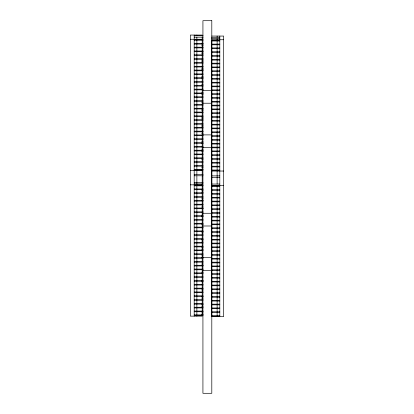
<?xml version="1.0" encoding="UTF-8"?>
<svg xmlns="http://www.w3.org/2000/svg" width="414" height="414" viewBox="0 0 414 414"><rect width="100%" height="100%" fill="white"/><g stroke="black" fill="none" stroke-linecap="round" stroke-linejoin="round"><path stroke-width="0.62" d="M194.197 316.136L194.197 170.061M194.197 170.563L194.197 35.055M196.873 311.747L196.873 316.136M196.873 311.074L196.873 307.933M196.873 307.26L196.873 304.114M196.873 303.441L196.873 292.667M196.873 291.994L196.873 288.853M196.873 288.18L196.873 277.406M196.873 276.733L196.873 273.587M196.873 272.914L196.873 269.773M196.873 269.1L196.873 258.326M196.873 257.653L196.873 254.512M196.873 253.839L196.873 250.693M196.873 250.02L196.873 243.059M196.873 242.387L196.873 239.245M196.873 238.573L196.873 235.431M196.873 234.759L196.873 223.984M196.873 223.312L196.873 220.165M196.873 219.492L196.873 216.351M196.873 215.678L196.873 204.904M196.873 204.231L196.873 201.085M196.873 200.412L196.873 189.638M196.873 188.965L196.873 185.824M196.873 175.774L196.873 185.151M196.873 174.335L196.873 170.061M196.873 169.321L196.873 158.546M196.873 157.874L196.873 154.727M196.873 154.06L196.873 150.913M196.873 150.241L196.873 143.28M196.873 142.607L196.873 139.466M196.873 138.793L196.873 135.652M196.873 134.98L196.873 124.2M196.873 123.532L196.873 120.386M196.873 119.713L196.873 116.572M196.873 115.899L196.873 105.125M196.873 104.452L196.873 101.306M196.873 100.633L196.873 89.859M196.873 89.186L196.873 86.045M196.873 85.372L196.873 82.226M196.873 81.553L196.873 70.778M196.873 70.106L196.873 66.965M196.873 66.292L196.873 63.145M196.873 62.478L196.873 55.517M196.873 54.845L196.873 51.698M196.873 51.025L196.873 47.884M196.873 47.212L196.873 37.162M202.198 175.976L202.198 316.136L190.321 316.136L190.321 35.055L202.198 35.055M202.198 174.682L202.198 36.996M211.802 184.732L211.802 39.739L223.679 39.739M217.127 315.618L217.127 312.477M217.127 311.804L217.127 308.658M217.127 307.985L217.127 301.025M217.127 300.352L217.127 297.211M217.127 296.538L217.127 293.397M217.127 292.724L217.127 281.95M217.127 281.277L217.127 278.13M217.127 277.458L217.127 274.316M217.127 273.644L217.127 262.869M217.127 262.197L217.127 259.05M217.127 258.377L217.127 255.236M217.127 254.563L217.127 247.603M217.127 246.93L217.127 243.789M217.127 243.116L217.127 239.97M217.127 239.302L217.127 228.523M217.127 227.85L217.127 224.709M217.127 224.036L217.127 220.895M217.127 220.222L217.127 213.262M217.127 212.589L217.127 209.443M217.127 208.775L217.127 205.629M217.127 204.956L217.127 194.182M217.127 193.509L217.127 190.368M217.127 189.695L217.127 186.548M217.127 184.044L217.127 163.09M217.127 162.417L217.127 159.271M217.127 158.598L217.127 147.824M217.127 147.151L217.127 144.01M217.127 143.337L217.127 140.191M217.127 139.518L217.127 128.744M217.127 128.071L217.127 124.93M217.127 124.257L217.127 121.111M217.127 120.443L217.127 113.483M217.127 112.81L217.127 109.663M217.127 108.991L217.127 105.849M217.127 105.177L217.127 94.402M217.127 93.73L217.127 90.583M217.127 89.916L217.127 86.769M217.127 86.096L217.127 75.322M217.127 74.649L217.127 71.508M217.127 70.835L217.127 67.689M217.127 67.016L217.127 60.061M217.127 59.388L217.127 56.242M217.127 55.569L217.127 52.428M217.127 51.755L217.127 40.981M219.803 316.601L219.803 36.059M194.197 35.723L203.057 35.723M211.802 36.059L223.679 36.059L223.679 316.601L211.802 316.601L211.802 185.306L223.679 185.306M194.197 37.162L203.057 37.162M211.564 37.276L219.803 37.276M211.564 38.714L219.803 38.714M190.321 39.268L202.198 39.268M194.197 39.578L203.057 39.578M194.197 40.251L203.057 40.251M211.564 40.308L219.803 40.308M211.564 40.981L219.803 40.981M194.197 43.398L203.057 43.398M201.778 43.879L203.041 43.879M194.197 44.07L203.057 44.07M211.564 44.122L219.803 44.122M211.564 44.795L219.803 44.795M201.778 45.312L203.057 45.312M194.197 47.212L203.057 47.212M194.197 47.884L203.057 47.884M211.564 47.936L219.803 47.936M211.564 48.609L219.803 48.609M194.197 51.025L203.057 51.025M194.197 51.698L203.057 51.698M211.564 51.755L219.803 51.755M201.778 52.029L203.057 52.029M211.564 52.428L219.803 52.428M201.778 53.468L203.057 53.468M194.197 54.845L203.057 54.845M194.197 55.517L203.057 55.517M211.564 55.569L219.803 55.569M211.564 56.242L219.803 56.242M194.197 58.659L203.057 58.659M194.197 59.331L203.057 59.331M211.564 59.388L219.803 59.388M211.564 60.061L219.803 60.061M201.778 60.185L203.057 60.185M201.778 61.619L203.057 61.619M194.197 62.478L203.057 62.478M194.197 63.145L203.057 63.145M211.564 63.202L219.803 63.202M211.564 63.875L219.803 63.875M194.197 66.292L203.057 66.292M194.197 66.965L203.057 66.965M211.564 67.016L219.803 67.016M211.564 67.689L219.803 67.689M201.778 68.336L203.057 68.336M201.778 69.775L203.041 69.775M194.197 70.106L203.057 70.106M194.197 70.778L203.057 70.778M211.564 70.835L219.803 70.835M211.564 71.508L219.803 71.508M194.197 73.925L203.057 73.925M194.197 74.598L203.057 74.598M211.564 74.649L219.803 74.649M211.564 75.322L219.803 75.322M201.778 76.492L203.057 76.492M194.197 77.739L203.057 77.739M201.778 77.93L203.041 77.93M194.197 78.412L203.057 78.412M211.564 78.463L219.803 78.463M211.564 79.136L219.803 79.136M194.197 81.553L203.057 81.553M194.197 82.226L203.057 82.226M211.564 82.282L219.803 82.282M211.564 82.955L219.803 82.955M201.778 84.647L203.057 84.647M194.197 85.372L203.057 85.372M194.197 86.045L203.057 86.081M211.564 86.096L219.803 86.096M211.564 86.769L219.803 86.769M194.197 89.186L203.057 89.186M194.197 89.859L203.057 89.859M211.564 89.916L219.803 89.916M202.927 90.506L211.802 90.506M211.564 90.583L219.803 90.583M201.778 92.798L203.057 92.798M194.197 93.005L203.057 93.005M194.197 93.673L203.057 93.673M211.564 93.73L219.803 93.73M201.778 94.237L203.057 94.237M211.564 94.402L219.803 94.402M194.197 96.819L203.057 96.819M194.197 97.492L203.057 97.492M211.564 97.544L219.803 97.544M211.564 98.216L219.803 98.216M194.197 100.633L203.057 100.633M194.197 101.306L203.057 101.306M211.564 101.363L219.803 101.363M211.564 102.035L219.803 102.035M201.778 102.387L203.057 102.387M202.927 103.221L211.802 103.221M194.197 104.452L203.057 104.452M194.197 105.125L203.057 105.125M211.564 105.177L219.803 105.177M211.564 105.849L219.803 105.849M194.197 108.266L203.057 108.266M194.197 108.939L203.057 108.939M211.564 108.991L219.803 108.991M201.778 109.105L203.057 109.105M211.564 109.663L219.803 109.663M201.778 110.543L203.057 110.543M194.197 112.08L203.057 112.08M194.197 112.753L203.057 112.753M211.564 112.81L219.803 112.81M211.564 113.483L219.803 113.483M194.197 115.899L203.057 115.899M194.197 116.572L203.057 116.572M211.564 116.624L219.803 116.624M201.778 117.26L203.057 117.26M211.564 117.297L219.803 117.297M201.778 118.694L203.057 118.694M194.197 119.713L203.057 119.713M194.197 120.386L203.057 120.386M211.564 120.443L219.803 120.443M211.564 121.111L219.803 121.111M194.197 123.532L203.057 123.532M194.197 124.2L203.057 124.2M211.564 124.257L219.803 124.257M211.564 124.93L219.803 124.93M201.778 125.411L203.057 125.411M201.778 126.85L203.057 126.85M194.197 127.346L203.057 127.346M194.197 128.019L203.057 128.019M211.564 128.071L219.803 128.071M211.564 128.744L219.803 128.744M194.197 131.16L203.057 131.16M194.197 131.833L203.057 131.833M211.564 131.89L219.803 131.89M211.564 132.563L219.803 132.563M201.778 133.567L203.057 133.567M202.927 134.892L211.802 134.892M194.197 134.98L203.057 134.98M194.197 135.652L203.057 135.652M211.564 135.704L219.803 135.704M211.564 136.377L219.803 136.377M194.197 138.793L203.057 138.793M194.197 139.466L203.057 139.466M211.564 139.518L219.803 139.518M211.564 140.191L219.803 140.191M201.778 141.723L203.057 141.723M194.197 142.607L203.057 142.607M201.778 143.156L203.057 143.156M194.197 143.28L203.057 143.28M211.564 143.337L219.803 143.337M211.564 144.01L219.803 144.01M194.197 146.427L203.057 146.427M194.197 147.099L203.057 147.099M211.564 147.151L219.803 147.151M202.927 147.607L211.802 147.607M211.564 147.824L219.803 147.824M201.778 149.873L203.057 149.873M194.197 150.241L203.057 150.241M194.197 150.913L203.057 150.913M211.564 150.97L219.803 150.97M201.778 151.312L203.057 151.312M211.564 151.638L219.803 151.638M194.197 154.06L203.057 154.06M194.197 154.727L203.057 154.727M211.564 154.784L219.803 154.784M211.564 155.457L219.803 155.457M194.197 157.874L203.057 157.874M194.197 158.546L203.057 158.546M211.564 158.598L219.803 158.598M211.564 159.271L219.803 159.271M201.778 159.462L203.057 159.462M194.197 161.688L203.057 161.688M194.197 162.36L203.057 162.36M211.564 162.417L219.803 162.417M211.564 163.09L219.803 163.09M194.197 165.507L203.057 165.507M194.197 166.18L203.057 166.18M211.564 166.231L219.803 166.231M211.564 166.904L219.803 166.904M201.778 167.618L203.057 167.618M194.197 169.321L203.057 169.321M194.197 169.994L203.057 169.994M211.564 170.045L219.803 170.045M190.321 170.563L202.198 170.563M211.564 170.718L219.803 170.718M211.802 171.034L223.679 171.034M194.197 174.335L203.057 174.335M194.197 175.774L203.057 175.774M211.564 175.888L219.803 175.888M211.564 177.327L219.803 177.327M194.197 182.491L203.057 182.491M194.197 183.925L203.057 183.925M211.564 184.044L219.803 184.044M190.321 184.841L202.198 184.841M194.197 185.151L203.057 185.151M211.59 185.477L219.803 185.477M194.197 185.824L203.057 185.824M211.564 185.876L219.803 185.876M211.564 186.548L219.803 186.548M194.197 188.965L203.057 188.965M194.197 189.638L203.057 189.638M211.564 189.695L219.803 189.695M211.564 190.368L219.803 190.368M201.778 190.642L203.057 190.642M201.778 192.08L203.057 192.08M194.197 192.784L203.057 192.784M194.197 193.457L203.057 193.457M211.564 193.509L219.803 193.509M211.564 194.182L219.803 194.182M194.197 196.598L203.057 196.598M194.197 197.271L203.057 197.271M211.564 197.323L219.803 197.323M211.564 197.995L219.803 197.995M201.778 198.798L203.057 198.798M201.778 200.231L203.041 200.231M194.197 200.412L203.057 200.412M194.197 201.085L203.057 201.085M211.564 201.142L219.803 201.142M211.564 201.815L219.803 201.815M194.197 204.231L203.057 204.231M194.197 204.904L203.057 204.904M211.564 204.956L219.803 204.956M211.564 205.629L219.803 205.629M201.778 206.948L203.057 206.948M194.197 208.045L203.057 208.045M201.778 208.387L203.041 208.387M194.197 208.718L203.057 208.718M211.564 208.775L219.803 208.775M211.564 209.443L219.803 209.443M194.197 211.859L203.057 211.859M194.197 212.532L203.057 212.532M211.564 212.589L219.803 212.589M202.927 213.277L219.803 213.262M201.778 215.104L203.057 215.104M194.197 215.678L203.057 215.678M194.197 216.351L203.057 216.351M211.564 216.403L219.803 216.403M201.778 216.543L203.057 216.543M211.564 217.076L219.803 217.076M194.197 219.492L203.057 219.492M194.197 220.165L203.057 220.165M211.564 220.222L219.803 220.222M211.564 220.895L219.803 220.895M194.197 223.312L203.057 223.255M194.197 223.984L203.057 223.984M211.564 224.036L219.803 224.036M201.778 224.693L203.057 224.693M211.564 224.709L219.803 224.709M202.927 225.992L211.802 225.992M194.197 227.126L203.057 227.126M194.197 227.798L203.057 227.798M211.564 227.85L219.803 227.85M211.564 228.523L219.803 228.523M194.197 230.94L203.057 230.94M201.778 231.41L203.041 231.41M194.197 231.612L203.057 231.612M211.564 231.669L219.803 231.669M211.564 232.342L219.803 232.342M201.778 232.849L203.057 232.849M194.197 234.759L203.057 234.759M194.197 235.431L203.057 235.431M211.564 235.483L219.803 235.483M211.564 236.156L219.803 236.156M194.197 238.573L203.057 238.573M194.197 239.245L203.057 239.245M211.564 239.302L219.803 239.302M201.778 239.566L203.057 239.566M211.564 239.97L219.803 239.97M201.778 241L203.057 241M194.197 242.387L203.057 242.387M194.197 243.059L203.057 243.059M211.564 243.116L219.803 243.116M211.564 243.789L219.803 243.789M194.197 246.206L203.057 246.206M194.197 246.879L203.057 246.879M211.564 246.93L219.803 246.93M211.564 247.603L219.803 247.603M201.778 247.717L203.057 247.717M201.778 249.156L203.057 249.156M194.197 250.02L203.057 250.02M194.197 250.693L203.057 250.693M211.564 250.749L219.803 250.749M211.564 251.422L219.803 251.422M194.197 253.839L203.057 253.839M194.197 254.512L203.057 254.512M211.564 254.563L219.803 254.563M211.564 255.236L219.803 255.236M201.778 255.873L203.057 255.873M201.778 257.306L203.041 257.306M194.197 257.653L203.057 257.653M202.927 257.663L211.802 257.663M194.197 258.326L203.057 258.326M211.564 258.377L219.803 258.377M211.564 259.05L219.803 259.05M194.197 261.467L203.057 261.467M194.197 262.14L203.057 262.14M211.564 262.197L219.803 262.197M211.564 262.869L219.803 262.869M201.778 264.023L203.057 264.023M194.197 265.286L203.057 265.286M201.778 265.462L203.041 265.462M194.197 265.959L203.057 265.959M211.564 266.011L219.803 266.011M211.564 266.683L219.803 266.683M194.197 269.1L203.057 269.1M194.197 269.773L203.057 269.773M211.564 269.83L219.803 269.83M202.927 270.378L211.802 270.378M211.564 270.497L219.803 270.497M201.778 272.179L203.057 272.179M194.197 272.914L203.057 272.914M194.197 273.587L203.057 273.618M211.564 273.644L219.803 273.644M211.564 274.316L219.803 274.316M194.197 276.733L203.057 276.733M194.197 277.406L203.057 277.406M211.564 277.458L219.803 277.458M211.564 278.13L219.803 278.13M201.778 280.335L203.057 280.335M194.197 280.547L203.057 280.547M194.197 281.22L203.057 281.22M211.564 281.277L219.803 281.277M201.778 281.768L203.057 281.768M211.564 281.95L219.803 281.95M194.197 284.366L203.057 284.366M194.197 285.039L203.057 285.039M211.564 285.091L219.803 285.091M211.564 285.764L219.803 285.764M194.197 288.18L203.057 288.18M194.197 288.853L203.057 288.853M211.564 288.905L219.803 288.905M211.564 289.577L219.803 289.577M201.778 289.924L203.057 289.924M194.197 291.994L203.057 291.994M194.197 292.667L203.057 292.667M211.564 292.724L219.803 292.724M211.564 293.397L219.803 293.397M194.197 295.813L203.057 295.813M194.197 296.486L203.057 296.486M211.564 296.538L219.803 296.538M201.778 296.641L203.057 296.641M211.564 297.211L219.803 297.211M201.778 298.075L203.057 298.075M194.197 299.627L203.057 299.627M194.197 300.3L203.057 300.3M211.564 300.352L219.803 300.352M211.564 301.025L219.803 301.025M194.197 303.441L203.057 303.441M194.197 304.114L203.057 304.114M211.564 304.171L219.803 304.171M201.778 304.792L203.057 304.792M211.564 304.844L219.803 304.844M201.778 306.231L203.057 306.231M194.197 307.26L203.057 307.26M194.197 307.933L203.057 307.933M211.564 307.985L219.803 307.985M211.564 308.658L219.803 308.658M194.197 311.074L203.057 311.074M194.197 311.747L203.057 311.747M211.564 311.804L219.803 311.804M211.564 312.477L219.803 312.477M201.778 312.948L203.057 312.948M201.778 314.386L203.057 314.386M194.197 314.894L203.057 314.894M194.197 315.566L203.057 315.566M211.564 315.618L219.803 315.618M211.564 316.291L219.803 316.291M217.127 36.059L217.127 37.276M217.127 38.714L217.127 40.308M217.127 185.306L217.127 185.876M217.127 316.291L217.127 316.601M202.198 314.309L202.198 315.603M196.873 35.055L196.873 35.723M196.873 169.994L196.873 170.563M211.802 20.7L202.927 20.7L202.927 393.3L211.802 393.3L211.802 20.7"/></g></svg>
